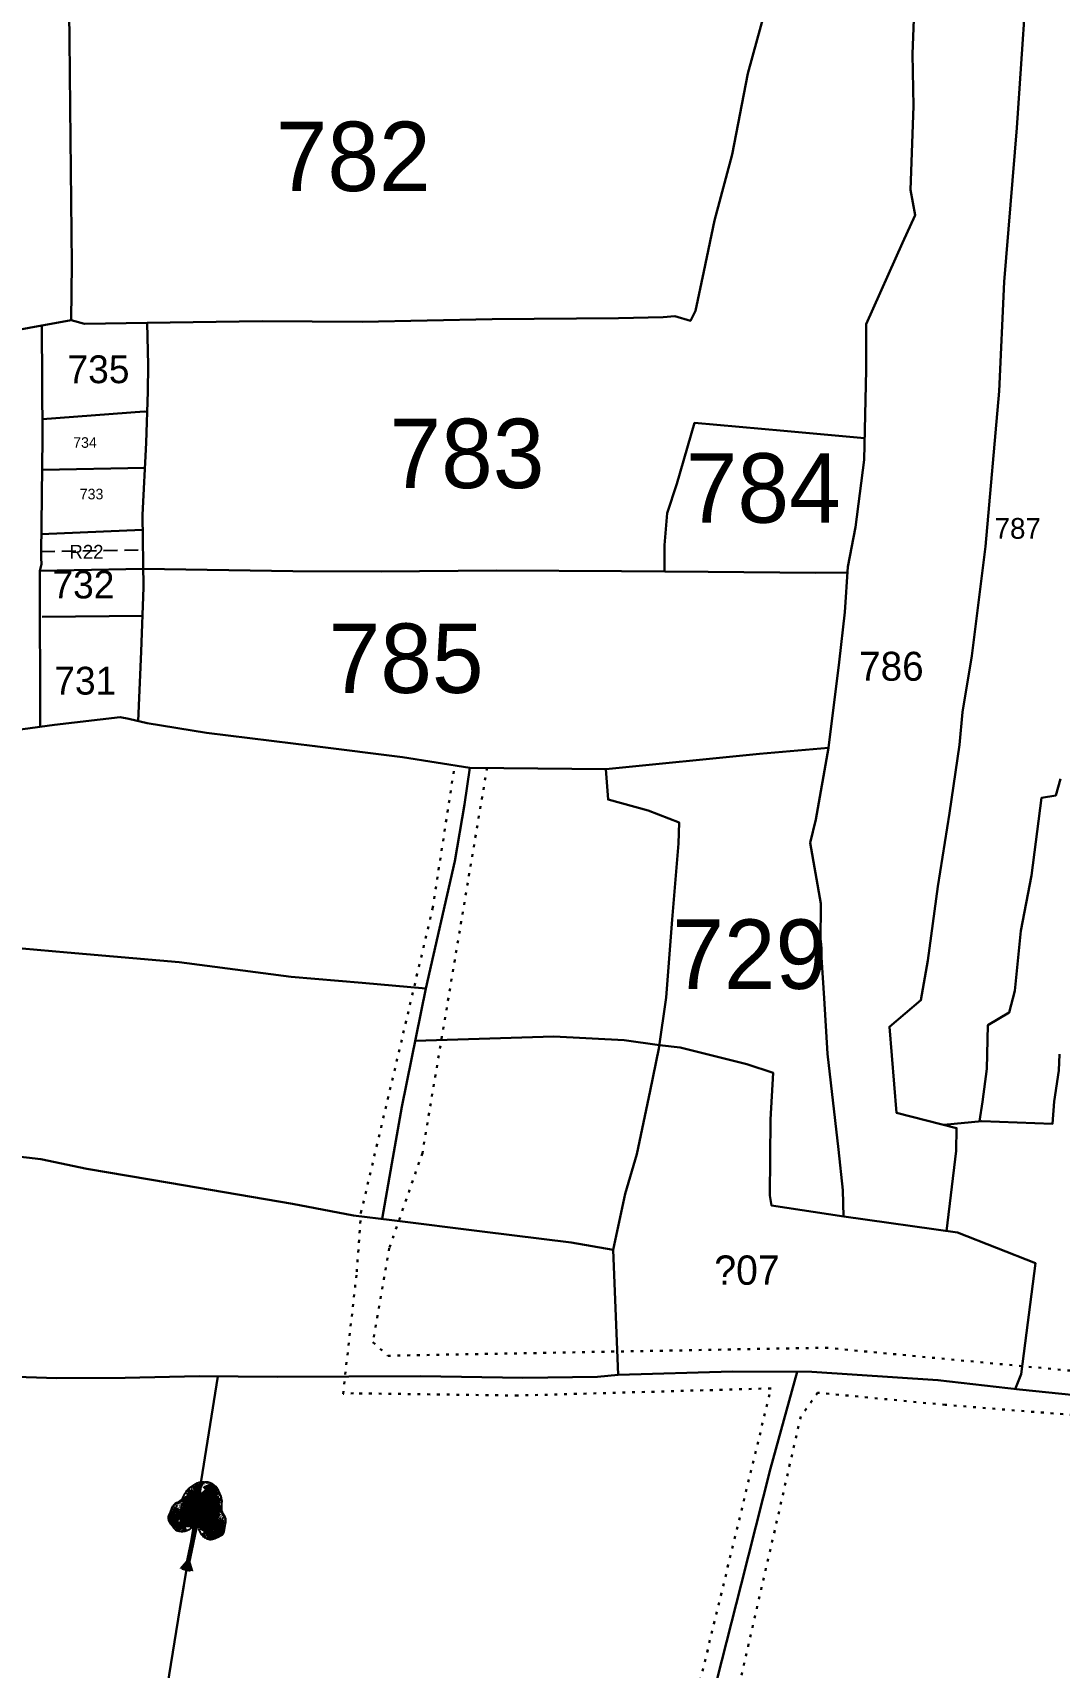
# Model space of a CAD drawing. Header units: millimetres. Extents: x -6521 to 1064, y -7 to 2171.
# Drawn here: x 348.1 to 385, y 358.5 to 417.4 of the extents above; entities that cross this region are included whole.
import ezdxf

# ---------------------------------------------------------------- set-up
doc = ezdxf.new("R2010")
doc.units = ezdxf.units.MM
for name, pattern in [('ACAD_ISO02W100', [15, 12, -3]), ('DASHED', [0.75, 0.5, -0.25]), ('DOT', [0.25, 0, -0.25])]:
    doc.linetypes.add(name, pattern=pattern)
for name, color, linetype in [('Image', 7, 'Continuous'), ('Line_Road', 250, 'ACAD_ISO02W100'), ('Sym_Tree', 92, 'Continuous')]:
    doc.layers.add(name, color=color, linetype=linetype)
doc.layers.add('Poly_Survey_Bndry', color=250, linetype='Continuous', lineweight=30)
doc.layers.add('Text_Survey_No', color=250, linetype='Continuous', lineweight=0)
doc.styles.get("Standard").update_dxf_attribs({"font": 'Sakal_Marathi_N_Ship.TTF'})
picture_1 = doc.add_image_def('image1.jpg', size_in_pixel=(14525, 10936))

# ---------------------------------------------------------------- blocks, each defined once
blk = doc.blocks.new('Tree')
at = {"layer": 'Sym_Tree'}
for p, q in [((0.102, 3.003), (0, 2.992)), ((-0.162, 0.001), (0.127, -0.001))]:
    blk.add_line(p, q, dxfattribs=at)
at = {"layer": 'Sym_Tree', "color": 82, "const_width": 0.8}
for points in [[(-0.142, 1.468), (-0.097, 2.625)], [(-0.102, 1.462), (-0.056, 2.619)], [(0.051, 1.634), (0.096, 2.791)], [(0.197, 1.439), (0.243, 2.597)], [(-0.434, 1.735), (-0.283, 1.52)], [(-0.203, 1.684), (-0.052, 1.468)], [(0.604, 1.633), (0.385, 1.486)], [(0.436, 1.726), (0.588, 1.51)]]:
    blk.add_lwpolyline(points, dxfattribs=at)
at = {"layer": 'Sym_Tree', "color": 34}
blk.add_lwpolyline([(0, 0, 0.48, 0.16, 0), (0, 0.29, 0.16, 0.16, 0), (0, 1.478, 0.16, 0.16, 0)], format="xyseb", dxfattribs=at)
at = {"layer": 'Sym_Tree', "color": 82}
blk.add_open_spline([(-0.099, 1.427), (-0.165, 1.355), (-0.268, 1.245), (-0.464, 1.199), (-0.636, 1.21), (-0.786, 1.357), (-0.992, 1.534), (-0.899, 1.801), (-0.895, 2.066), (-0.59, 2.218), (-0.581, 2.583), (-0.352, 2.816), (-0.17, 2.976), (-0.043, 2.99), (0, 2.992)], degree=3, knots=[0, 0, 0, 0, 0.357151, 0.545743, 0.741494, 0.970117, 1.319935, 1.641608, 1.935314, 2.250626, 2.755061, 3.137005, 3.457298, 3.618487, 3.618487, 3.618487, 3.618487], dxfattribs=at)
blk.add_spline([(0.103, 1.427), (0.296, 1.217), (0.436, 1.162), (0.593, 1.16), (0.752, 1.25), (0.953, 1.446), (0.958, 1.703), (0.933, 1.936), (0.774, 2.132), (0.677, 2.524), (0.517, 2.784), (0.327, 2.956), (0.102, 3.003)], degree=3, dxfattribs=at)
for points in [[(-0.448, 2.725), (-0.519, 2.601), (-0.555, 2.477), (-0.581, 2.361)], [(0.002, 2.992), (-0.314, 2.841), (-0.448, 2.725), (-0.519, 2.601)], [(-0.488, 2.59), (-0.504, 2.595), (-0.377, 2.767), (-0.314, 2.841)], [(-0.404, 2.724), (-0.421, 2.742), (-0.454, 2.678), (-0.445, 2.659)], [(-0.454, 2.678), (-0.445, 2.659), (-0.432, 2.703), (-0.404, 2.724)], [(-0.377, 2.767), (-0.314, 2.841), (-0.448, 2.725), (-0.377, 2.767)], [(-0.448, 2.725), (-0.377, 2.767), (-0.404, 2.724), (-0.421, 2.742)], [(-0.395, 2.548), (-0.445, 2.659), (-0.414, 2.724), (-0.265, 2.814)], [(-0.432, 2.703), (-0.404, 2.724), (0.002, 2.992), (-0.086, 2.982)], [(-0.414, 2.724), (-0.265, 2.814), (-0.252, 2.61), (-0.41, 2.689)], [(-0.297, 2.795), (-0.265, 2.814), (-0.41, 2.689), (-0.412, 2.711)], [(-0.406, 2.649), (-0.252, 2.61), (-0.265, 2.814), (0.058, 2.945)], [(-0.281, 2.824), (-0.366, 2.774), (-0.404, 2.724), (-0.281, 2.824)], [(-0.266, 2.815), (-0.366, 2.774), (-0.389, 2.707), (-0.369, 2.692)], [(-0.389, 2.707), (-0.369, 2.692), (-0.297, 2.795), (-0.265, 2.814)], [(-0.265, 2.814), (0.058, 2.945), (-0.266, 2.815), (-0.366, 2.774)], [(-0.314, 2.841), (-0.183, 2.903), (-0.281, 2.824), (-0.366, 2.774)], [(-0.183, 2.903), (-0.169, 2.954), (-0.247, 2.902), (-0.314, 2.841)], [(-0.247, 2.902), (-0.314, 2.841), (-0.183, 2.903), (-0.235, 2.902)], [(-0.183, 2.903), (-0.235, 2.902), (-0.314, 2.841), (-0.183, 2.903)], [(0.203, 2.992), (-0.058, 2.82), (-0.263, 2.815), (0.002, 2.992)], [(-0.263, 2.815), (0.002, 2.992), (0.092, 2.992), (0.038, 2.929)], [(0.002, 2.992), (-0.086, 2.982), (-0.171, 2.953), (-0.247, 2.902)], [(-0.171, 2.953), (-0.247, 2.902), (-0.123, 2.964), (-0.086, 2.982)], [(-0.103, 2.968), (-0.123, 2.964), (-0.247, 2.902), (-0.183, 2.903)], [(-0.103, 2.968), (-0.183, 2.903), (-0.178, 2.934), (-0.247, 2.902)], [(-0.178, 2.934), (-0.247, 2.902), (-0.183, 2.903), (-0.169, 2.954)], [(-0.203, 2.724), (-0.08, 2.824), (0.203, 2.992), (0.278, 2.601)], [(-0.062, 2.794), (-0.058, 2.82), (-0.203, 2.724), (-0.08, 2.824)], [(-0.133, 2.955), (-0.133, 2.955), (-0.103, 2.968), (-0.183, 2.903)], [(-0.132, 2.955), (-0.125, 2.963), (-0.176, 2.95), (-0.183, 2.903)], [(-0.176, 2.95), (-0.183, 2.903), (-0.125, 2.963), (-0.143, 2.954)], [(-0.123, 2.964), (-0.086, 2.982), (-0.176, 2.95), (-0.086, 2.982)], [(-0.176, 2.95), (-0.086, 2.982), (-0.103, 2.968), (-0.123, 2.964)], [(-0.125, 2.963), (-0.143, 2.954), (-0.133, 2.955)], [(0.203, 2.992), (0.278, 2.601), (-0.051, 2.61), (-0.064, 2.814)], [(0.368, 2.932), (0.289, 2.971), (-0.064, 2.813), (-0.061, 2.795)], [(-0.064, 2.813), (-0.061, 2.795), (-0.058, 2.82)], [(-0.051, 2.61), (-0.064, 2.814), (0.278, 2.601), (-0.051, 2.61)], [(-0.058, 2.82), (-0.058, 2.82), (-0.062, 2.794), (-0.058, 2.82)], [(0.002, 2.992), (0.102, 3.003), (0.203, 2.992), (-0.058, 2.82)], [(0.092, 2.992), (0.038, 2.929), (-0.026, 2.911), (0.022, 2.957)], [(-0.026, 2.911), (0.022, 2.957), (0.038, 2.929), (-0.026, 2.911)], [(0.038, 2.929), (-0.026, 2.911), (-0.017, 2.938), (0.022, 2.957)], [(-0.025, 2.911), (-0.017, 2.938), (0.022, 2.957), (0, 2.992)], [(0.022, 2.957), (0, 2.992), (0.092, 2.992), (0.022, 2.957)], [(0.092, 2.992), (0.022, 2.957), (0.102, 3.003), (0.203, 2.992)], [(0.572, 2.674), (0.462, 2.789), (0.203, 2.992), (0.079, 2.614)], [(0.203, 2.992), (0.079, 2.614), (0.406, 2.58), (0.445, 2.782)], [(0.406, 2.58), (0.445, 2.782), (0.079, 2.614), (0.406, 2.58)], [(0.122, 2.948), (0.088, 2.971), (0.173, 2.928), (0.088, 2.971)], [(0.173, 2.928), (0.088, 2.971), (0.104, 2.955), (0.122, 2.948)], [(0.102, 3.003), (0.203, 2.992), (0.324, 2.948), (0.289, 2.971)], [(0.125, 2.947), (0.141, 2.936), (0.132, 2.938)], [(0.563, 2.599), (0.406, 2.58), (0.445, 2.782), (0.142, 2.952)], [(0.445, 2.782), (0.142, 2.952), (0.447, 2.782), (0.54, 2.729)], [(0.203, 2.992), (0.498, 2.802), (0.615, 2.67), (0.67, 2.537)], [(0.597, 2.65), (0.572, 2.674), (0.203, 2.992), (0.289, 2.971)], [(0.203, 2.992), (0.289, 2.971), (0.37, 2.931), (0.439, 2.871)], [(0.37, 2.931), (0.439, 2.871), (0.324, 2.948), (0.289, 2.971)], [(0.305, 2.955), (0.324, 2.948), (0.439, 2.871), (0.376, 2.88)], [(0.333, 2.938), (0.333, 2.938), (0.305, 2.955), (0.376, 2.88)], [(0.305, 2.955), (0.376, 2.88), (0.375, 2.911), (0.439, 2.871)], [(0.439, 2.871), (0.376, 2.88), (0.331, 2.939), (0.326, 2.947)], [(0.331, 2.939), (0.326, 2.947), (0.374, 2.928), (0.376, 2.88)], [(0.374, 2.928), (0.376, 2.88), (0.326, 2.947), (0.342, 2.936)], [(0.375, 2.911), (0.439, 2.871), (0.376, 2.88), (0.368, 2.932)], [(0.376, 2.88), (0.368, 2.932), (0.439, 2.871), (0.498, 2.802)], [(0.439, 2.871), (0.498, 2.802), (0.376, 2.88), (0.427, 2.873)], [(0.376, 2.88), (0.427, 2.873), (0.498, 2.802), (0.376, 2.88)], [(0.498, 2.802), (0.376, 2.88), (0.462, 2.789), (0.54, 2.729)], [(0.581, 2.673), (0.445, 2.782), (0.406, 2.58), (0.573, 2.639)], [(0.54, 2.501), (0.604, 2.604), (0.581, 2.673), (0.445, 2.782)], [(0.555, 2.659), (0.532, 2.647), (0.474, 2.759), (0.445, 2.782)], [(0.474, 2.759), (0.445, 2.782), (0.573, 2.639), (0.578, 2.661)], [(0.447, 2.782), (0.54, 2.729), (0.555, 2.659), (0.532, 2.647)], [(0.462, 2.789), (0.54, 2.729), (0.572, 2.674), (0.462, 2.789)], [(0.638, 2.531), (0.654, 2.533), (0.551, 2.72), (0.498, 2.802)], [(0.551, 2.72), (0.498, 2.802), (0.615, 2.67), (0.551, 2.72)], [(-0.758, 2.114), (-0.782, 2.087), (-0.69, 2.192)], [(-0.744, 2.144), (-0.742, 2.133), (-0.69, 2.192), (-0.628, 2.229)], [(-0.69, 2.192), (-0.69, 2.192), (-0.744, 2.144), (-0.742, 2.133)], [(-0.626, 2.165), (-0.628, 2.229), (-0.741, 2.084)], [(-0.69, 2.192), (-0.628, 2.229), (-0.741, 2.084), (-0.741, 2.133)], [(-0.741, 2.084), (-0.741, 2.133), (-0.712, 2.098), (-0.628, 2.229)], [(-0.712, 2.098), (-0.628, 2.229), (-0.626, 2.165), (-0.575, 2.164)], [(-0.69, 2.192), (-0.628, 2.229), (-0.581, 2.361), (-0.598, 2.361)], [(-0.633, 2.272), (-0.633, 2.274), (-0.69, 2.192), (-0.628, 2.229)], [(-0.629, 2.138), (-0.626, 2.165), (-0.615, 2.213), (-0.628, 2.229)], [(-0.626, 2.165), (-0.626, 2.165), (-0.626, 2.165), (-0.628, 2.229)], [(-0.491, 2.451), (-0.581, 2.361), (-0.555, 2.174), (-0.626, 2.165)], [(-0.625, 2.245), (-0.615, 2.213), (-0.581, 2.361), (-0.56, 2.281)], [(-0.607, 2.321), (-0.622, 2.298), (-0.625, 2.245), (-0.615, 2.213)], [(-0.581, 2.361), (-0.598, 2.361), (-0.607, 2.321), (-0.622, 2.298)], [(-0.62, 2.267), (-0.615, 2.213), (-0.545, 2.472), (-0.536, 2.5)], [(-0.607, 2.321), (-0.581, 2.361), (-0.62, 2.267), (-0.615, 2.213)], [(-0.581, 2.361), (-0.56, 2.281), (-0.607, 2.321), (-0.581, 2.361)], [(-0.57, 2.437), (-0.598, 2.361), (-0.488, 2.59), (-0.504, 2.595)], [(-0.546, 2.537), (-0.568, 2.47), (-0.57, 2.437), (-0.598, 2.361)], [(-0.555, 2.477), (-0.546, 2.496), (-0.598, 2.361), (-0.585, 2.361)], [(-0.572, 2.397), (-0.598, 2.361), (-0.568, 2.47), (-0.545, 2.472)], [(-0.578, 2.385), (-0.566, 2.428), (-0.572, 2.397), (-0.598, 2.361)], [(-0.598, 2.361), (-0.585, 2.361), (-0.575, 2.389), (-0.572, 2.397)], [(-0.395, 2.548), (-0.504, 2.595), (-0.491, 2.451), (-0.581, 2.361)], [(-0.555, 2.477), (-0.581, 2.361), (-0.421, 2.423), (-0.395, 2.548)], [(-0.559, 2.464), (-0.546, 2.537), (-0.578, 2.385), (-0.566, 2.428)], [(-0.575, 2.389), (-0.572, 2.397), (-0.566, 2.428), (-0.546, 2.496)], [(-0.568, 2.47), (-0.545, 2.472), (-0.546, 2.537), (-0.568, 2.47)], [(-0.546, 2.541), (-0.519, 2.601), (-0.559, 2.464), (-0.546, 2.537)], [(-0.545, 2.472), (-0.536, 2.5), (-0.555, 2.477), (-0.546, 2.496)], [(-0.555, 2.174), (-0.32, 2.195), (-0.491, 2.451), (-0.383, 2.289)], [(-0.491, 2.451), (-0.383, 2.289), (-0.32, 2.195), (-0.555, 2.174)], [(-0.288, 2.352), (-0.32, 2.195), (-0.555, 2.174), (-0.32, 2.195)], [(-0.32, 2.195), (-0.555, 2.174), (-0.43, 2.156)], [(-0.395, 2.548), (-0.461, 2.694), (-0.519, 2.601), (-0.546, 2.496)], [(-0.519, 2.601), (-0.546, 2.496), (-0.491, 2.451), (-0.395, 2.548)], [(-0.546, 2.496), (-0.53, 2.566), (-0.519, 2.601), (-0.53, 2.566)], [(-0.519, 2.601), (-0.53, 2.566), (-0.546, 2.541), (-0.519, 2.601)], [(-0.546, 2.541), (-0.546, 2.541), (-0.546, 2.496), (-0.53, 2.566)], [(-0.491, 2.451), (-0.395, 2.548), (-0.395, 2.548), (-0.504, 2.595)], [(-0.261, 2.441), (-0.101, 2.441), (-0.288, 2.352), (-0.491, 2.451)], [(-0.288, 2.352), (-0.491, 2.451), (-0.288, 2.352), (-0.32, 2.195)], [(-0.421, 2.423), (-0.395, 2.548), (-0.395, 2.548), (-0.461, 2.694)], [(-0.41, 2.689), (-0.439, 2.679), (-0.445, 2.659), (-0.41, 2.689)], [(-0.445, 2.659), (-0.41, 2.689), (-0.067, 2.533), (0.055, 2.482)], [(-0.41, 2.689), (-0.412, 2.711), (-0.41, 2.689), (-0.439, 2.679)], [(-0.43, 2.156), (-0.217, 2.156), (0.024, 2.317), (0.068, 2.477)], [(-0.252, 2.61), (-0.41, 2.689), (-0.406, 2.649), (-0.252, 2.61)], [(-0.261, 2.441), (-0.288, 2.352), (-0.288, 2.352), (-0.261, 2.441)], [(-0.067, 2.533), (0.055, 2.482), (-0.261, 2.441), (-0.101, 2.441)], [(0.278, 2.601), (-0.051, 2.61), (-0.193, 2.548), (-0.244, 2.659)], [(-0.087, 2.352), (-0.06, 2.441), (0.269, 1.828), (-0.211, 1.81)], [(0.278, 2.601), (-0.051, 2.61), (-0.06, 2.441), (-0.087, 2.352)], [(0.225, 2.317), (0.269, 2.477), (0.278, 2.601), (-0.051, 2.61)], [(0.409, 2.32), (0.393, 2.412), (-0.012, 1.846), (0.463, 1.766)], [(0.095, 2.325), (0.071, 2.489), (0.079, 2.614), (0.406, 2.58)], [(0.525, 2.108), (0.313, 2.135), (0.095, 2.325), (0.071, 2.489)], [(0.079, 2.614), (0.406, 2.58), (0.393, 2.412), (0.409, 2.32)], [(0.079, 2.614), (0.406, 2.58), (0.54, 2.501), (0.604, 2.604)], [(0.604, 2.604), (0.573, 2.639), (0.213, 2.528), (0.085, 2.493)], [(0.213, 2.528), (0.085, 2.493), (0.393, 2.412), (0.234, 2.433)], [(0.393, 2.412), (0.234, 2.433), (0.409, 2.32), (0.623, 2.392)], [(0.393, 2.412), (0.409, 2.32), (0.409, 2.32), (0.393, 2.412)], [(0.406, 2.58), (0.573, 2.639), (0.563, 2.599), (0.406, 2.58)], [(0.409, 2.32), (0.623, 2.392), (0.409, 2.32), (0.42, 2.161)], [(0.409, 2.32), (0.42, 2.161), (0.651, 2.11), (0.42, 2.161)], [(0.651, 2.11), (0.42, 2.161), (0.623, 2.392), (0.495, 2.245)], [(0.623, 2.392), (0.495, 2.245), (0.42, 2.161), (0.651, 2.11)], [(0.469, 2.537), (0.475, 2.501), (0.488, 2.475), (0.469, 2.537)], [(0.55, 2.374), (0.54, 2.501), (0.54, 2.501), (0.625, 2.637)], [(0.54, 2.501), (0.625, 2.637), (0.67, 2.537), (0.684, 2.43)], [(0.67, 2.537), (0.684, 2.43), (0.623, 2.392), (0.54, 2.501)], [(0.623, 2.392), (0.54, 2.501), (0.54, 2.501), (0.654, 2.533)], [(0.54, 2.501), (0.654, 2.533), (0.623, 2.392), (0.701, 2.291)], [(0.689, 2.409), (0.701, 2.291), (0.55, 2.374), (0.54, 2.501)], [(0.615, 2.67), (0.551, 2.72), (0.572, 2.674), (0.59, 2.69)], [(0.572, 2.674), (0.59, 2.69), (0.615, 2.622), (0.604, 2.604)], [(0.615, 2.622), (0.604, 2.604), (0.597, 2.65), (0.572, 2.674)], [(0.573, 2.639), (0.578, 2.661), (0.573, 2.639), (0.601, 2.625)], [(0.573, 2.639), (0.601, 2.625), (0.604, 2.604), (0.573, 2.639)], [(0.615, 2.67), (0.67, 2.537), (0.689, 2.409), (0.701, 2.291)], [(0.623, 2.392), (0.701, 2.291), (0.651, 2.11), (0.72, 2.092)], [(0.699, 2.368), (0.718, 2.29), (0.638, 2.531), (0.654, 2.533)], [(0.684, 2.43), (0.677, 2.501), (0.67, 2.537), (0.677, 2.501)], [(0.689, 2.475), (0.67, 2.537), (0.692, 2.396), (0.689, 2.471)], [(0.729, 2.171), (0.715, 2.14), (0.701, 2.291), (0.67, 2.215)], [(0.701, 2.291), (0.67, 2.215), (0.722, 2.248), (0.701, 2.291)], [(0.727, 2.193), (0.715, 2.14), (0.679, 2.407), (0.673, 2.435)], [(0.679, 2.407), (0.673, 2.435), (0.689, 2.409), (0.684, 2.43)], [(0.689, 2.475), (0.689, 2.475), (0.684, 2.43), (0.677, 2.501)], [(0.701, 2.401), (0.679, 2.407), (0.689, 2.471), (0.701, 2.401)], [(0.696, 2.328), (0.718, 2.29), (0.701, 2.401), (0.679, 2.407)], [(0.689, 2.409), (0.684, 2.43), (0.718, 2.29), (0.705, 2.291)], [(0.698, 2.32), (0.696, 2.328), (0.694, 2.36), (0.684, 2.43)], [(0.692, 2.396), (0.689, 2.471), (0.701, 2.316), (0.694, 2.36)], [(0.689, 2.471), (0.701, 2.401), (0.699, 2.368), (0.718, 2.29)], [(0.701, 2.316), (0.694, 2.36), (0.696, 2.328), (0.718, 2.29)], [(0.718, 2.29), (0.705, 2.291), (0.698, 2.32), (0.696, 2.328)], [(0.787, 2.11), (0.73, 2.154), (0.701, 2.291), (0.718, 2.29)], [(0.701, 2.291), (0.718, 2.29), (0.722, 2.248), (0.733, 2.224)], [(0.722, 2.248), (0.701, 2.291), (0.727, 2.193), (0.715, 2.14)], [(0.722, 2.248), (0.733, 2.224), (0.729, 2.171), (0.715, 2.14)], [(0.741, 2.197), (0.741, 2.199), (0.787, 2.11), (0.73, 2.154)], [(-0.83, 1.973), (-0.902, 1.882), (-0.945, 1.618), (-0.58, 1.588)], [(-0.918, 1.701), (-0.945, 1.618), (-0.902, 1.882), (-0.934, 1.703)], [(-0.918, 1.701), (-0.918, 1.701), (-0.918, 1.701), (-0.945, 1.618)], [(-0.934, 1.536), (-0.908, 1.511), (-0.902, 1.882), (-0.869, 1.852)], [(-0.902, 1.882), (-0.934, 1.703), (-0.869, 1.852), (-0.866, 1.863)], [(-0.902, 1.882), (-0.869, 1.852), (-0.918, 1.701)], [(-0.848, 2.051), (-0.877, 1.994), (-0.894, 1.927), (-0.902, 1.882)], [(-0.894, 1.927), (-0.902, 1.882), (-0.821, 1.848), (-0.736, 2.009)], [(-0.848, 1.959), (-0.848, 1.959), (-0.83, 1.973), (-0.902, 1.882)], [(-0.767, 2.048), (-0.759, 1.783), (-0.901, 1.889), (-0.759, 1.783)], [(-0.901, 1.889), (-0.759, 1.783), (-0.686, 1.972), (-0.736, 2.009)], [(-0.875, 1.945), (-0.89, 1.937), (-0.892, 1.925), (-0.853, 1.97)], [(-0.892, 1.925), (-0.853, 1.97), (-0.853, 1.97)], [(-0.848, 1.959), (-0.89, 1.937), (-0.862, 1.952), (-0.865, 2.004)], [(-0.862, 1.952), (-0.865, 2.004), (-0.875, 1.945), (-0.89, 1.937)], [(-0.881, 1.913), (-0.881, 1.913), (-0.848, 1.959), (-0.89, 1.937)], [(-0.779, 2.036), (-0.817, 2.044), (-0.865, 2.004), (-0.881, 1.913)], [(-0.865, 2.004), (-0.881, 1.913), (-0.841, 1.969), (-0.83, 2.017)], [(-0.841, 1.939), (-0.841, 1.969), (-0.881, 1.913)], [(-0.741, 2.084), (-0.772, 2.081), (-0.848, 2.051), (-0.877, 1.994)], [(-0.853, 1.838), (-0.838, 1.866), (-0.873, 1.44), (-0.81, 1.403)], [(-0.858, 1.887), (-0.689, 1.928), (-0.851, 1.908), (-0.869, 1.852)], [(-0.851, 1.908), (-0.869, 1.852), (-0.855, 1.766), (-0.818, 1.827)], [(-0.869, 1.852), (-0.866, 1.863), (-0.58, 1.588), (-0.649, 1.651)], [(-0.83, 2.017), (-0.817, 2.044), (-0.865, 2.004), (-0.848, 2.051)], [(-0.865, 2.004), (-0.848, 2.051), (-0.841, 1.939), (-0.841, 1.969)], [(-0.818, 1.827), (-0.813, 1.801), (-0.858, 1.887), (-0.689, 1.928)], [(-0.855, 1.766), (-0.818, 1.827), (-0.853, 1.838), (-0.838, 1.866)], [(-0.853, 1.97), (-0.853, 1.97), (-0.848, 1.959)], [(-0.802, 2.038), (-0.546, 2.125), (-0.846, 2.054), (-0.818, 2.081)], [(-0.846, 2.054), (-0.818, 2.081), (-0.799, 2.097), (-0.771, 2.125)], [(-0.78, 2.02), (-0.841, 1.969), (-0.749, 2.033), (-0.767, 2.048)], [(-0.841, 1.969), (-0.83, 2.017), (-0.779, 2.036)], [(-0.821, 1.848), (-0.736, 2.009), (-0.78, 2.02), (-0.841, 1.969)], [(-0.779, 2.036), (-0.779, 2.036), (-0.83, 2.017), (-0.817, 2.044)], [(-0.759, 1.783), (-0.759, 1.783), (-0.793, 1.687), (-0.821, 1.848)], [(-0.793, 1.687), (-0.821, 1.848), (-0.649, 1.651), (-0.766, 1.765)], [(-0.751, 1.773), (-0.813, 1.801), (-0.818, 1.827), (-0.813, 1.801)], [(-0.759, 2.041), (-0.734, 2.059), (-0.779, 2.036), (-0.817, 2.044)], [(-0.771, 2.121), (-0.799, 2.097), (-0.816, 2.081), (-0.782, 2.087)], [(-0.816, 2.081), (-0.782, 2.087), (-0.772, 2.081), (-0.741, 2.084)], [(-0.766, 1.765), (-0.732, 1.75), (-0.751, 1.773), (-0.813, 1.801)], [(-0.749, 2.033), (-0.767, 2.048), (-0.802, 2.038), (-0.546, 2.125)], [(-0.799, 2.097), (-0.771, 2.125), (-0.744, 2.144), (-0.733, 2.094)], [(-0.744, 2.144), (-0.733, 2.094), (-0.772, 2.081), (-0.799, 2.097)], [(-0.772, 2.081), (-0.799, 2.097), (-0.771, 2.125), (-0.766, 2.096)], [(-0.799, 2.097), (-0.772, 2.096), (-0.771, 2.121), (-0.799, 2.097)], [(-0.772, 2.096), (-0.772, 2.096), (-0.799, 2.097), (-0.772, 2.096)], [(-0.733, 2.094), (-0.772, 2.096), (-0.758, 2.114), (-0.782, 2.087)], [(-0.771, 2.121), (-0.758, 2.114), (-0.772, 2.096)], [(-0.772, 2.081), (-0.741, 2.084), (-0.733, 2.094), (-0.772, 2.096)], [(-0.741, 2.084), (-0.741, 2.084), (-0.741, 2.084), (-0.772, 2.081)], [(-0.771, 2.125), (-0.766, 2.096), (-0.771, 2.121), (-0.758, 2.114)], [(-0.73, 2.061), (-0.73, 2.013), (-0.767, 2.048), (-0.73, 2.062)], [(-0.767, 2.048), (-0.73, 2.062), (-0.734, 2.017), (-0.767, 2.035)], [(-0.686, 1.972), (-0.73, 2.061), (-0.767, 2.048), (-0.759, 1.783)], [(-0.734, 2.017), (-0.767, 2.035), (-0.734, 2.017), (-0.73, 2.056)], [(-0.624, 1.845), (-0.722, 1.746), (-0.766, 1.765), (-0.732, 1.75)], [(-0.649, 1.651), (-0.766, 1.765), (-0.759, 1.783), (-0.646, 1.712)], [(-0.701, 1.933), (-0.742, 1.95), (-0.701, 1.933), (-0.765, 1.955)], [(-0.701, 1.933), (-0.765, 1.955), (-0.701, 1.933), (-0.759, 1.783)], [(-0.468, 2.162), (-0.519, 1.632), (-0.759, 1.783), (-0.635, 2.041)], [(-0.519, 1.632), (-0.759, 1.783), (-0.741, 2.084), (-0.634, 2.105)], [(-0.734, 2.017), (-0.73, 2.056), (-0.759, 2.041), (-0.734, 2.059)], [(-0.759, 1.783), (-0.635, 2.041), (-0.653, 1.676), (-0.653, 1.534)], [(-0.701, 1.933), (-0.759, 1.783), (-0.735, 2.008), (-0.686, 1.972)], [(-0.686, 1.972), (-0.658, 1.915), (-0.759, 1.783), (-0.689, 1.928)], [(-0.759, 1.783), (-0.689, 1.928), (-0.701, 1.933), (-0.742, 1.95)], [(-0.58, 1.588), (-0.649, 1.651), (-0.528, 1.845), (-0.759, 1.783)], [(-0.528, 1.845), (-0.759, 1.783), (-0.759, 1.783)], [(-0.759, 1.783), (-0.759, 1.783), (-0.624, 1.845), (-0.722, 1.746)], [(-0.759, 1.783), (-0.646, 1.712), (-0.759, 1.783), (-0.688, 1.79)], [(-0.759, 1.783), (-0.688, 1.79), (-0.759, 1.783)], [(-0.519, 1.632), (-0.653, 1.676), (-0.519, 1.632), (-0.759, 1.783)], [(-0.686, 1.972), (-0.736, 2.009), (-0.686, 1.972), (-0.742, 1.95)], [(-0.686, 1.972), (-0.742, 1.95), (-0.686, 1.972), (-0.658, 1.915)], [(-0.741, 2.084), (-0.634, 2.105), (-0.555, 2.174), (-0.634, 2.105)], [(-0.741, 2.084), (-0.741, 2.084), (-0.741, 2.084)], [(-0.741, 2.084), (-0.741, 2.084), (-0.741, 2.084)], [(-0.735, 2.008), (-0.712, 2.026), (-0.73, 2.061), (-0.73, 2.013)], [(-0.735, 2.008), (-0.686, 1.972), (-0.735, 2.008), (-0.712, 2.026)], [(-0.639, 2.093), (-0.635, 2.041), (-0.686, 1.972), (-0.73, 2.061)], [(-0.628, 2.139), (-0.626, 2.165), (-0.712, 2.098), (-0.629, 2.138)], [(-0.712, 2.098), (-0.629, 2.138), (-0.626, 2.165), (-0.705, 2.109)], [(-0.626, 2.165), (-0.705, 2.109), (-0.629, 2.138), (-0.626, 2.165)], [(-0.635, 2.041), (-0.639, 2.093), (-0.677, 1.954), (-0.686, 1.972)], [(-0.677, 1.954), (-0.686, 1.972), (-0.615, 1.971), (-0.638, 1.941)], [(-0.658, 1.915), (-0.638, 1.941), (-0.635, 2.041), (-0.639, 2.093)], [(-0.64, 1.879), (-0.601, 1.856), (-0.658, 1.915), (-0.638, 1.941)], [(-0.653, 1.676), (-0.653, 1.534), (-0.653, 1.534), (-0.528, 1.525)], [(-0.653, 1.534), (-0.528, 1.525), (-0.519, 1.632), (-0.653, 1.676)], [(-0.578, 1.945), (-0.638, 1.941), (-0.64, 1.879), (-0.601, 1.856)], [(-0.624, 1.845), (-0.64, 1.879), (-0.638, 1.941), (-0.601, 1.856)], [(-0.519, 1.632), (-0.59, 1.625), (-0.624, 1.845), (-0.64, 1.879)], [(-0.615, 1.971), (-0.635, 2.041), (-0.635, 2.041), (-0.639, 2.093)], [(-0.635, 2.041), (-0.639, 2.093), (-0.639, 2.093), (-0.593, 2.088)], [(-0.639, 2.093), (-0.593, 2.088), (-0.639, 2.093), (-0.635, 2.041)], [(-0.615, 1.971), (-0.638, 1.941), (-0.519, 1.632), (-0.59, 1.625)], [(-0.638, 1.941), (-0.601, 1.856), (-0.578, 1.945), (-0.638, 1.941)], [(-0.638, 1.941), (-0.601, 1.856), (-0.638, 1.941), (-0.601, 1.856)], [(-0.555, 2.174), (-0.634, 2.105), (-0.635, 2.041), (-0.634, 2.105)], [(-0.468, 2.162), (-0.555, 2.174), (-0.615, 1.971), (-0.635, 2.041)], [(-0.635, 2.041), (-0.634, 2.105), (-0.626, 2.165)], [(-0.626, 2.165), (-0.575, 2.164), (-0.628, 2.139), (-0.626, 2.165)], [(-0.555, 2.174), (-0.626, 2.165), (-0.43, 2.156), (-0.217, 2.156)], [(-0.626, 2.165), (-0.626, 2.165), (-0.626, 2.165)], [(-0.468, 2.162), (-0.346, 2.086), (-0.468, 2.162), (-0.555, 2.174)], [(-0.346, 2.086), (-0.329, 2.156), (-0.468, 2.162), (-0.346, 2.086)], [(-0.43, 2.156), (-0.43, 2.156), (-0.346, 2.086), (-0.329, 2.156)], [(0.269, 1.828), (-0.211, 1.81), (-0.267, 2.162), (-0.318, 1.632)], [(-0.012, 1.846), (0.463, 1.766), (0.563, 2.109), (0.546, 1.576)], [(0.324, 2.108), (0.324, 2.108), (0.231, 2.049), (0.224, 2.121)], [(0.651, 2.11), (0.72, 2.092), (0.525, 2.108), (0.313, 2.135)], [(0.42, 2.161), (0.651, 2.11), (0.525, 2.108)], [(0.432, 2.049), (0.425, 2.121), (0.563, 2.109), (0.432, 2.049)], [(0.563, 2.109), (0.432, 2.049), (0.563, 2.109), (0.651, 2.11)], [(0.563, 2.109), (0.546, 1.576), (0.804, 1.696), (0.713, 1.967)], [(0.546, 1.576), (0.804, 1.696), (0.824, 1.996), (0.72, 2.031)], [(0.684, 1.9), (0.704, 1.867), (0.546, 1.576), (0.615, 1.56)], [(0.546, 1.576), (0.615, 1.56), (0.677, 1.774), (0.698, 1.806)], [(0.546, 1.576), (0.684, 1.603), (0.546, 1.576), (0.804, 1.696)], [(0.563, 2.109), (0.651, 2.11), (0.684, 1.9), (0.713, 1.967)], [(0.6, 1.525), (0.677, 1.579), (0.582, 1.786), (0.804, 1.696)], [(0.582, 1.786), (0.804, 1.696), (0.804, 1.696)], [(0.898, 1.875), (0.958, 1.776), (0.967, 1.508), (0.6, 1.525)], [(0.921, 1.75), (0.919, 1.761), (0.6, 1.525), (0.677, 1.579)], [(0.826, 1.945), (0.845, 1.957), (0.878, 1.943), (0.636, 2.062)], [(0.878, 1.943), (0.636, 2.062), (0.924, 1.953), (0.9, 1.983)], [(0.704, 1.867), (0.656, 1.788), (0.644, 1.879), (0.704, 1.867)], [(0.644, 1.879), (0.704, 1.867), (0.698, 1.806), (0.656, 1.788)], [(0.824, 1.996), (0.72, 2.031), (0.651, 2.11), (0.72, 2.031)], [(0.651, 2.11), (0.72, 2.031), (0.713, 1.967), (0.72, 2.031)], [(0.677, 1.774), (0.698, 1.806), (0.704, 1.867), (0.656, 1.788)], [(0.704, 1.867), (0.656, 1.788), (0.704, 1.867), (0.656, 1.788)], [(0.698, 1.806), (0.656, 1.788), (0.72, 1.839), (0.704, 1.867)], [(0.804, 1.696), (0.713, 1.967), (0.684, 1.603), (0.666, 1.462)], [(0.797, 2.014), (0.73, 2.154), (0.72, 2.092), (0.67, 2.097)], [(0.72, 2.092), (0.67, 2.097), (0.719, 2.065), (0.72, 2.092)], [(0.804, 1.696), (0.804, 1.696), (0.677, 1.774), (0.762, 1.663)], [(0.677, 1.774), (0.762, 1.663), (0.807, 1.677), (0.772, 1.666)], [(0.824, 1.596), (0.873, 1.752), (0.677, 1.579), (0.807, 1.677)], [(0.677, 1.579), (0.807, 1.677), (0.804, 1.696), (0.682, 1.64)], [(0.713, 1.967), (0.723, 2.018), (0.723, 2.018), (0.678, 2.019)], [(0.723, 2.018), (0.678, 2.019), (0.723, 2.018), (0.713, 1.967)], [(0.804, 1.696), (0.682, 1.64), (0.804, 1.696), (0.733, 1.711)], [(0.684, 1.9), (0.713, 1.967), (0.713, 1.967), (0.723, 2.018)], [(0.744, 1.875), (0.755, 1.892), (0.684, 1.9), (0.704, 1.867)], [(0.72, 1.839), (0.704, 1.867), (0.713, 1.967), (0.723, 2.018)], [(0.713, 1.967), (0.72, 2.031), (0.72, 2.092)], [(0.713, 1.967), (0.723, 2.018), (0.744, 1.875), (0.755, 1.892)], [(0.723, 2.018), (0.713, 1.967), (0.755, 1.892), (0.81, 1.975)], [(0.72, 2.064), (0.72, 2.092), (0.715, 2.14), (0.73, 2.154)], [(0.719, 2.065), (0.72, 2.092), (0.797, 2.014), (0.72, 2.064)], [(0.72, 2.092), (0.72, 2.092), (0.72, 2.092), (0.73, 2.154)], [(0.72, 2.092), (0.73, 2.154), (0.824, 1.996)], [(0.72, 2.092), (0.72, 2.092), (0.72, 2.092)], [(0.797, 2.014), (0.72, 2.064), (0.72, 2.092), (0.791, 2.026)], [(0.72, 2.092), (0.791, 2.026), (0.72, 2.064), (0.72, 2.092)], [(0.755, 1.892), (0.808, 1.863), (0.755, 1.892), (0.72, 1.839)], [(0.755, 1.892), (0.72, 1.839), (0.804, 1.696), (0.753, 1.848)], [(0.835, 2.056), (0.831, 2.045), (0.787, 2.11), (0.73, 2.154)], [(0.787, 2.11), (0.73, 2.154), (0.824, 1.996), (0.831, 2.045)], [(0.824, 1.996), (0.831, 2.045), (0.797, 2.014), (0.73, 2.154)], [(0.804, 1.696), (0.733, 1.711), (0.804, 1.696)], [(0.804, 1.696), (0.753, 1.848), (0.765, 1.852), (0.807, 1.863)], [(0.867, 1.732), (0.859, 1.707), (0.914, 1.786), (0.753, 1.848)], [(0.914, 1.786), (0.753, 1.848), (0.91, 1.808), (0.921, 1.75)], [(0.755, 1.892), (0.81, 1.975), (0.845, 1.957), (0.804, 1.696)], [(0.808, 1.922), (0.755, 1.892), (0.808, 1.922), (0.788, 1.942)], [(0.957, 1.783), (0.804, 1.696), (0.755, 1.892), (0.809, 1.922)], [(0.755, 1.892), (0.809, 1.922), (0.755, 1.892), (0.808, 1.863)], [(0.765, 1.852), (0.804, 1.696), (0.808, 1.922), (0.755, 1.892)], [(0.765, 1.852), (0.807, 1.863), (0.765, 1.852), (0.831, 1.865)], [(0.765, 1.852), (0.831, 1.865), (0.765, 1.852), (0.804, 1.696)], [(0.807, 1.677), (0.772, 1.666), (0.794, 1.687), (0.859, 1.707)], [(0.844, 2.024), (0.865, 1.994), (0.787, 2.11)], [(0.787, 2.11), (0.787, 2.11), (0.835, 2.056), (0.831, 2.045)], [(0.808, 1.922), (0.788, 1.942), (0.81, 1.975), (0.803, 1.927)], [(0.794, 1.687), (0.859, 1.707), (0.867, 1.732), (0.859, 1.707)], [(0.81, 1.975), (0.803, 1.927), (0.845, 1.957), (0.81, 1.976)], [(0.845, 1.957), (0.804, 1.696), (0.957, 1.783), (0.804, 1.696)], [(0.804, 1.696), (0.804, 1.696), (0.824, 1.596), (0.873, 1.752)], [(0.903, 1.738), (0.892, 1.767), (0.872, 1.341), (0.805, 1.312)], [(0.845, 1.957), (0.81, 1.976), (0.809, 1.931), (0.843, 1.944)], [(0.809, 1.931), (0.81, 1.97), (0.836, 1.951), (0.814, 1.973)], [(0.809, 1.931), (0.843, 1.944), (0.809, 1.931), (0.81, 1.97)], [(0.873, 1.752), (0.809, 1.922), (0.855, 1.928), (0.908, 1.87)], [(0.955, 1.821), (0.958, 1.776), (0.873, 1.752), (0.809, 1.922)], [(0.836, 1.951), (0.814, 1.973), (0.855, 1.944), (0.894, 1.947)], [(0.883, 2.002), (0.858, 2.033), (0.835, 2.056), (0.817, 2.008)], [(0.835, 2.056), (0.817, 2.008), (0.854, 1.989), (0.883, 2.002)], [(0.817, 2.008), (0.856, 2.004), (0.844, 2.024), (0.865, 1.994)], [(0.854, 1.989), (0.824, 1.996), (0.817, 2.008), (0.856, 2.004)], [(0.824, 1.996), (0.824, 1.996), (0.824, 1.996)], [(0.824, 1.996), (0.824, 1.996), (0.824, 1.996)], [(0.824, 1.996), (0.824, 1.996), (0.824, 1.996), (0.854, 1.989)], [(0.824, 1.996), (0.854, 1.989), (0.925, 1.95), (0.947, 1.889)], [(0.898, 1.984), (0.865, 1.994), (0.854, 1.989), (0.824, 1.996)], [(0.855, 1.928), (0.908, 1.87), (0.826, 1.945), (0.845, 1.957)], [(0.858, 2.033), (0.85, 2.005), (0.858, 2.03), (0.844, 2.024)], [(0.858, 2.03), (0.844, 2.024), (0.856, 2.004)], [(0.854, 1.989), (0.883, 2.002), (0.858, 2.033), (0.85, 2.005)], [(0.855, 1.944), (0.894, 1.947), (0.937, 1.901), (0.941, 1.808)], [(0.855, 1.944), (0.855, 1.944), (0.904, 1.918), (0.894, 1.947)], [(0.908, 1.87), (0.904, 1.918), (0.855, 1.944)], [(0.883, 2.002), (0.856, 2.004), (0.858, 2.03), (0.883, 2.002)], [(0.856, 2.004), (0.856, 2.004), (0.883, 2.002), (0.856, 2.004)], [(0.924, 1.953), (0.9, 1.983), (0.883, 2.002), (0.858, 2.033)], [(0.858, 2.03), (0.883, 2.002), (0.898, 1.984), (0.865, 1.994)], [(0.91, 1.808), (0.921, 1.75), (0.896, 1.666), (0.867, 1.732)], [(0.896, 1.666), (0.867, 1.732), (0.903, 1.738), (0.892, 1.767)], [(0.904, 1.918), (0.894, 1.947), (0.937, 1.901), (0.925, 1.95)], [(0.914, 1.858), (0.914, 1.858), (0.898, 1.875), (0.958, 1.776)], [(0.937, 1.901), (0.925, 1.95), (0.904, 1.839), (0.908, 1.87)], [(0.937, 1.901), (0.941, 1.808), (0.908, 1.87), (0.904, 1.918)], [(0.904, 1.839), (0.908, 1.87), (0.941, 1.808)], [(0.914, 1.858), (0.953, 1.832), (0.927, 1.85), (0.937, 1.901)], [(0.92, 1.869), (0.92, 1.869), (0.914, 1.858)], [(0.941, 1.808), (0.941, 1.808), (0.914, 1.858), (0.953, 1.832)], [(0.945, 1.428), (0.916, 1.406), (0.957, 1.776), (0.921, 1.75)], [(0.957, 1.776), (0.967, 1.593), (0.921, 1.75), (0.919, 1.761)], [(0.939, 1.841), (0.953, 1.832), (0.954, 1.819), (0.92, 1.869)], [(0.954, 1.819), (0.92, 1.869), (0.92, 1.869)], [(0.957, 1.776), (0.921, 1.75), (0.951, 1.594)], [(0.925, 1.95), (0.947, 1.889), (0.955, 1.821), (0.958, 1.776)], [(0.927, 1.85), (0.937, 1.901), (0.939, 1.841), (0.953, 1.832)], [(0.951, 1.594), (0.967, 1.508), (0.957, 1.776), (0.967, 1.593)], [(-0.945, 1.618), (-0.58, 1.588), (-0.593, 1.216), (-0.671, 1.257)], [(-0.888, 1.452), (-0.933, 1.533), (-0.945, 1.618), (-0.661, 1.294)], [(-0.945, 1.618), (-0.661, 1.294), (-0.666, 1.275), (-0.758, 1.348)], [(-0.733, 1.358), (-0.758, 1.348), (-0.945, 1.618), (-0.733, 1.358)], [(-0.945, 1.618), (-0.733, 1.358), (-0.733, 1.358), (-0.933, 1.533)], [(-0.873, 1.44), (-0.933, 1.533), (-0.931, 1.529), (-0.945, 1.618)], [(-0.931, 1.529), (-0.945, 1.618), (-0.934, 1.536), (-0.908, 1.511)], [(-0.593, 1.216), (-0.671, 1.257), (-0.888, 1.452), (-0.933, 1.533)], [(-0.733, 1.358), (-0.933, 1.533), (-0.873, 1.44), (-0.933, 1.533)], [(-0.873, 1.44), (-0.81, 1.403), (-0.671, 1.257), (-0.765, 1.338)], [(-0.731, 1.32), (-0.712, 1.386), (-0.81, 1.403), (-0.733, 1.358)], [(-0.81, 1.403), (-0.733, 1.358), (-0.661, 1.294), (-0.699, 1.315)], [(-0.758, 1.348), (-0.733, 1.358), (-0.789, 1.373), (-0.771, 1.348)], [(-0.789, 1.373), (-0.771, 1.348), (-0.771, 1.348), (-0.666, 1.275)], [(-0.771, 1.348), (-0.666, 1.275), (-0.731, 1.32), (-0.712, 1.386)], [(-0.666, 1.275), (-0.765, 1.338), (-0.771, 1.348), (-0.733, 1.358)], [(-0.771, 1.348), (-0.733, 1.358), (-0.593, 1.216), (-0.494, 1.208)], [(-0.671, 1.257), (-0.765, 1.338), (-0.758, 1.348), (-0.733, 1.358)], [(-0.685, 1.311), (-0.678, 1.304), (-0.666, 1.275), (-0.765, 1.338)], [(-0.666, 1.275), (-0.758, 1.348), (-0.733, 1.358), (-0.758, 1.348)], [(-0.733, 1.358), (-0.758, 1.348), (-0.733, 1.358), (-0.758, 1.348)], [(-0.661, 1.294), (-0.699, 1.315), (-0.666, 1.275), (-0.641, 1.3)], [(-0.666, 1.275), (-0.641, 1.3), (-0.685, 1.311), (-0.678, 1.304)], [(-0.238, 1.291), (-0.099, 1.427), (-0.519, 1.632), (-0.657, 1.31)], [(-0.519, 1.632), (-0.657, 1.31), (-0.313, 1.382), (-0.508, 1.217)], [(-0.593, 1.216), (-0.494, 1.208), (-0.406, 1.217), (-0.319, 1.245)], [(-0.463, 1.209), (-0.494, 1.208), (-0.593, 1.216), (-0.499, 1.209)], [(-0.319, 1.245), (-0.366, 1.235), (-0.485, 1.217), (-0.509, 1.247)], [(-0.485, 1.217), (-0.509, 1.247), (-0.508, 1.217), (-0.464, 1.217)], [(-0.313, 1.382), (-0.508, 1.217), (-0.248, 1.303), (-0.313, 1.382)], [(-0.508, 1.217), (-0.464, 1.217), (-0.319, 1.245), (-0.291, 1.267)], [(-0.399, 1.221), (-0.4, 1.216), (-0.496, 1.206), (-0.508, 1.217)], [(-0.496, 1.206), (-0.508, 1.217), (-0.446, 1.213), (-0.406, 1.217)], [(-0.248, 1.303), (-0.313, 1.382), (-0.291, 1.267), (-0.494, 1.208)], [(-0.291, 1.267), (-0.494, 1.208), (-0.319, 1.245), (-0.366, 1.235)], [(-0.291, 1.267), (-0.406, 1.217), (-0.452, 1.217), (-0.494, 1.208)], [(-0.452, 1.217), (-0.494, 1.208), (-0.319, 1.245), (-0.291, 1.267)], [(-0.402, 1.215), (-0.446, 1.213), (-0.463, 1.209), (-0.494, 1.208)], [(-0.446, 1.213), (-0.406, 1.217), (-0.402, 1.215), (-0.446, 1.213)], [(-0.406, 1.217), (-0.319, 1.245), (-0.238, 1.291), (-0.099, 1.427)], [(-0.319, 1.245), (-0.291, 1.267), (-0.291, 1.267), (-0.406, 1.217)], [(-0.402, 1.216), (-0.315, 1.245), (-0.285, 1.264), (-0.291, 1.267)], [(-0.319, 1.245), (-0.319, 1.245), (-0.402, 1.216), (-0.315, 1.245)], [(-0.315, 1.245), (-0.303, 1.257), (-0.4, 1.216), (-0.395, 1.237)], [(-0.319, 1.245), (-0.291, 1.267), (-0.244, 1.288), (-0.284, 1.264)], [(-0.244, 1.288), (-0.291, 1.267), (-0.319, 1.245)], [(-0.319, 1.245), (-0.319, 1.245), (-0.319, 1.245)], [(-0.285, 1.264), (-0.286, 1.263), (-0.315, 1.245), (-0.303, 1.257)], [(-0.244, 1.288), (-0.284, 1.264), (-0.244, 1.288), (-0.291, 1.267)], [(-0.285, 1.264), (-0.291, 1.267), (-0.285, 1.264), (-0.286, 1.263)], [(0.096, 1.218), (0.096, 1.218), (0.096, 1.218)], [(0.109, 1.433), (0.099, 1.446), (0.19, 1.393), (0.187, 1.415)], [(0.223, 1.274), (0.103, 1.427), (0.546, 1.576), (0.641, 1.239)], [(0.381, 1.18), (0.297, 1.218), (0.223, 1.274), (0.103, 1.427)], [(0.113, 1.432), (0.113, 1.432), (0.192, 1.392), (0.109, 1.433)], [(0.297, 1.218), (0.273, 1.244), (0.229, 1.271), (0.265, 1.242)], [(0.229, 1.271), (0.265, 1.242), (0.229, 1.271), (0.273, 1.244)], [(0.229, 1.271), (0.273, 1.244), (0.297, 1.218)], [(0.31, 1.355), (0.481, 1.166), (0.235, 1.285), (0.31, 1.355)], [(0.235, 1.285), (0.31, 1.355), (0.273, 1.244), (0.467, 1.16)], [(0.266, 1.242), (0.267, 1.241), (0.294, 1.219), (0.283, 1.232)], [(0.273, 1.244), (0.467, 1.16), (0.297, 1.218), (0.343, 1.202)], [(0.481, 1.166), (0.438, 1.172), (0.297, 1.218), (0.273, 1.244)], [(0.297, 1.218), (0.273, 1.244), (0.273, 1.244), (0.381, 1.18)], [(0.273, 1.244), (0.381, 1.18), (0.426, 1.174), (0.467, 1.16)], [(0.426, 1.174), (0.467, 1.16), (0.297, 1.218), (0.273, 1.244)], [(0.566, 1.155), (0.467, 1.16), (0.381, 1.18), (0.297, 1.218)], [(0.297, 1.218), (0.343, 1.202), (0.459, 1.169), (0.486, 1.196)], [(0.546, 1.576), (0.641, 1.239), (0.31, 1.355), (0.481, 1.166)], [(0.374, 1.184), (0.375, 1.179), (0.468, 1.157), (0.481, 1.166)], [(0.468, 1.157), (0.481, 1.166), (0.42, 1.171), (0.381, 1.18)], [(0.442, 1.223), (0.483, 1.239), (0.445, 1.204), (0.423, 1.231)], [(0.445, 1.204), (0.423, 1.231), (0.468, 1.237), (0.46, 1.231)], [(0.436, 1.164), (0.467, 1.16), (0.566, 1.155), (0.472, 1.159)], [(0.459, 1.169), (0.486, 1.196), (0.481, 1.166), (0.438, 1.172)], [(0.603, 1.312), (0.522, 1.277), (0.442, 1.223), (0.483, 1.239)], [(0.558, 1.262), (0.445, 1.204), (0.515, 1.24), (0.505, 1.308)], [(0.579, 1.285), (0.558, 1.262), (0.558, 1.262), (0.445, 1.204)], [(0.445, 1.204), (0.55, 1.253), (0.558, 1.262), (0.522, 1.277)], [(0.445, 1.204), (0.545, 1.265), (0.522, 1.277), (0.545, 1.265)], [(0.468, 1.237), (0.46, 1.231), (0.445, 1.204), (0.55, 1.253)], [(0.671, 1.341), (0.603, 1.312), (0.447, 1.185), (0.55, 1.253)], [(0.447, 1.185), (0.55, 1.253), (0.545, 1.265), (0.522, 1.277)], [(0.76, 1.262), (0.723, 1.277), (0.566, 1.155), (0.467, 1.16)], [(0.515, 1.24), (0.505, 1.308), (0.603, 1.312), (0.522, 1.277)], [(0.522, 1.277), (0.743, 1.425), (0.671, 1.341), (0.743, 1.425)], [(0.545, 1.265), (0.522, 1.277), (0.579, 1.285), (0.558, 1.262)], [(0.522, 1.277), (0.545, 1.265), (0.522, 1.277), (0.545, 1.265)], [(0.684, 1.603), (0.666, 1.462), (0.666, 1.462), (0.541, 1.47)], [(0.666, 1.462), (0.541, 1.47), (0.546, 1.576), (0.684, 1.603)], [(0.967, 1.508), (0.6, 1.525), (0.565, 1.155), (0.649, 1.185)], [(0.565, 1.155), (0.649, 1.185), (0.889, 1.351), (0.944, 1.425)], [(0.889, 1.351), (0.944, 1.425), (0.967, 1.508), (0.643, 1.223)], [(0.967, 1.508), (0.643, 1.223), (0.646, 1.204), (0.747, 1.265)], [(0.723, 1.277), (0.747, 1.265), (0.967, 1.508), (0.723, 1.277)], [(0.967, 1.508), (0.723, 1.277), (0.723, 1.277), (0.944, 1.425)], [(0.872, 1.341), (0.944, 1.425), (0.941, 1.421), (0.967, 1.508)], [(0.941, 1.421), (0.967, 1.508), (0.945, 1.428), (0.916, 1.406)], [(0.951, 1.594), (0.951, 1.594), (0.951, 1.594), (0.967, 1.508)]]:
    blk.add_solid(points, dxfattribs=at)
at = {"layer": 'Sym_Tree'}
for points in [[(-0.017, 2.938), (0.022, 2.957), (-0.025, 2.911), (-0.017, 2.938)], [(0.324, 2.948), (0.289, 2.971), (0.368, 2.932), (0.326, 2.947)], [(0.324, 2.948), (0.326, 2.947), (0.368, 2.932), (0.289, 2.971)], [(0.368, 2.932), (0.326, 2.947), (0.324, 2.948), (0.31, 2.951)], [(0.324, 2.948), (0.31, 2.951), (0.324, 2.948), (0.326, 2.947)]]:
    blk.add_solid(points, dxfattribs=at)

msp = doc.modelspace()

# ---------------------------------------------------------------- linework, layer by layer
at = {"layer": 'Line_Road', "color": 0, "linetype": 'DASHED'}
msp.add_lwpolyline([(348.382, 398.686), (352.052, 398.743)], dxfattribs=at)
at = {"layer": 'Poly_Survey_Bndry'}
for points in [[(329.402, 402.991), (329.976, 403.25), (332.158, 403.854), (334.202, 404.1), (337.643, 404.807), (341.912, 405.587), (344.921, 406.183), (349.467, 407.012), (349.492, 409.047), (349.433, 414.685), (349.407, 417.134), (349.384, 418.989), (349.384, 421.097), (349.338, 423.235), (349.279, 423.567)], [(352.201, 406.923), (356.346, 406.975), (359.939, 406.957), (364.628, 407.045), (369.173, 407.084), (370.786, 407.118), (371.2, 407.152), (371.764, 406.985), (371.942, 407.344), (372.253, 408.767), (372.631, 410.604), (373.269, 412.981), (373.831, 415.897), (374.464, 418.208), (374.69, 419.039)], [(368.723, 390.84), (374.251, 391.395), (376.737, 391.619), (377.124, 394.703), (377.321, 396.503), (377.436, 398.135), (377.713, 399.558), (378.022, 401.984), (378.089, 405.22), (378.098, 406.873), (379.405, 409.796), (379.852, 410.795), (379.687, 411.707), (379.793, 414.718), (379.756, 416.591), (379.821, 418.169), (379.864, 418.823)], [(383.825, 418.56), (383.524, 413.941), (383.065, 408.395), (382.882, 404.454), (382.385, 398.865), (381.897, 394.922), (381.558, 392.901), (381.451, 391.719), (381.091, 389.26), (380.677, 386.618), (380.311, 383.955), (380.062, 382.524), (378.933, 381.569), (379.19, 378.469), (381.348, 377.923), (381.334, 377.1), (380.989, 374.215)], [(348.415, 406.821), (348.431, 402.767), (348.381, 398.615), (348.382, 398.46), (348.397, 398.23), (348.336, 397.985), (348.349, 392.375)], [(349.467, 407.012), (349.947, 406.885), (352.201, 406.923), (352.241, 405.392), (352.227, 404.441), (352.163, 402.598), (352.033, 400.005), (352.073, 397.385), (351.99, 395.081), (351.875, 392.58)], [(348.429, 403.454), (352.097, 403.722), (352.202, 403.719)], [(378.038, 402.764), (375.126, 403.029), (371.916, 403.32), (371.281, 401.123), (370.926, 400.07), (370.834, 398.909), (370.828, 397.962)], [(348.438, 401.623), (352.118, 401.7)], [(348.389, 399.313), (352.041, 399.463)], [(348.336, 397.985), (352.063, 398.057)], [(352.063, 398.057), (357.447, 397.976), (360.625, 397.958), (364.786, 397.995), (369.281, 397.97), (372.405, 397.953), (376.268, 397.912), (377.421, 397.922)], [(348.419, 396.329), (352.037, 396.371)], [(346.074, 384.528), (349.321, 384.246), (353.354, 383.891), (357.389, 383.365), (359.95, 383.155), (362.238, 382.949), (363.283, 387.531), (363.628, 389.573), (363.817, 390.9), (361.394, 391.273), (358.242, 391.678), (354.337, 392.159), (352.206, 392.506), (351.544, 392.654), (351.225, 392.715), (348.868, 392.446), (346.308, 392.093)], [(376.737, 391.619), (376.282, 389.03), (376.282, 389.03), (376.081, 388.191), (376.461, 386.01), (376.443, 384.619), (376.577, 382.599), (376.701, 380.591), (377.094, 377.154), (377.258, 375.687), (377.28, 374.743)], [(347.34, 376.923), (348.373, 376.799), (350.033, 376.453), (353.01, 375.95), (357.432, 375.196), (359.634, 374.773), (361.008, 374.612), (364.266, 374.201), (367.469, 373.804), (368.988, 373.538), (369.411, 375.556), (369.839, 376.981), (370.311, 379.269), (370.63, 380.788), (370.891, 382.621), (371.109, 385.434), (371.338, 388.171), (371.355, 388.929), (370.239, 389.357), (368.802, 389.748), (368.723, 390.84), (363.817, 390.9)], [(385.095, 390.499), (384.919, 389.894), (384.41, 389.818), (384.041, 387.022), (383.668, 385.026), (383.451, 382.862), (383.244, 382.089), (382.478, 381.631), (382.441, 380.061), (382.283, 378.864), (382.176, 378.168)], [(362.238, 382.949), (361.374, 378.691), (361.01, 376.647), (360.67, 374.652)], [(361.856, 381.067), (366.844, 381.223), (369.377, 381.091), (370.648, 380.91), (371.395, 380.821), (373.791, 380.22), (374.748, 379.908), (374.647, 378.226), (374.627, 375.493), (374.682, 375.137), (377.291, 374.744), (381.379, 374.159), (384.185, 373.061), (383.677, 369.058), (383.462, 368.525)], [(380.89, 378.039), (382.257, 378.176), (384.804, 378.078), (384.857, 378.882), (385.026, 379.996), (385.056, 380.581)], [(346.354, 368.999), (348.954, 368.92), (351.411, 368.929), (354.074, 368.984), (356.886, 368.959), (362.043, 368.991), (365.726, 368.924), (368.417, 368.959), (369.158, 369.039), (373.283, 369.157), (376.135, 369.142), (380.679, 368.85), (383.619, 368.507), (387.13, 368.151), (387.537, 370.761), (388.249, 374.77), (388.708, 378.515)], [(375.613, 369.145), (374.65, 365.659), (373.589, 361.488), (372.366, 356.678)], [(354.747, 368.978), (354.098, 364.925), (353.525, 361.449), (353.383, 360.606), (352.993, 358.238), (352.561, 355.609), (352.103, 352.873), (351.526, 348.535), (351.259, 346.51), (350.86, 343.477), (350.069, 339.097), (349.071, 334.332), (348.851, 333.365)]]:
    msp.add_lwpolyline(points, dxfattribs=at)
at = {"layer": 'Poly_Survey_Bndry', "color": 0, "linetype": 'DOT'}
for points in [[(370.879, 352.921), (374.667, 368.549), (365.539, 368.291), (359.632, 368.372), (359.256, 368.353), (359.751, 372.746), (359.901, 374.868), (362.483, 385.83), (363.277, 390.983)], [(364.441, 390.892), (362.113, 377.022), (360.922, 373.595), (360.333, 370.211), (360.868, 369.725), (376.631, 370.013), (386.775, 369.063), (387.77, 376.682), (387.812, 377.004), (388.512, 376.914)], [(406.403, 371.379), (402.123, 372.023), (398.183, 373.208), (395.038, 374.787), (391.603, 375.692), (389.276, 376.123), (388.926, 375.629), (387.626, 367.426), (380.938, 367.956), (376.346, 368.394), (375.736, 367.533), (371.667, 349.76)]]:
    msp.add_lwpolyline(points, dxfattribs=at)
at = {"layer": 'Poly_Survey_Bndry', "color": 0}
msp.add_lwpolyline([(368.988, 373.538), (369.158, 369.039)], dxfattribs=at)

# ---------------------------------------------------------------- block references
at = {"layer": 'Sym_Tree', "xscale": 1.081212328232644, "yscale": 1.081212328232644, "zscale": 1.081212328232644, "rotation": 348.1407675171844}
msp.add_blockref('Tree', (353.618, 362.012), dxfattribs=at)

# ---------------------------------------------------------------- texts
at = {"layer": 'Text_Survey_No', "attachment_point": 1}
for s, insert, char_height in [('\\fSakal Marathi;782', (356.835, 414.162), 2.5), ('\\fSakal Marathi;735', (349.335, 405.745), 1), ('\\fSakal Marathi;783', (360.929, 403.466), 2.5), ('\\fSakal Marathi;734', (349.539, 402.799), 0.38148), ('\\fSakal Marathi;784', (371.598, 402.221), 2.5), ('\\fSakal Marathi;733', (349.775, 400.942), 0.38148), ('\\fSakal Marathi;787', (382.718, 399.889), 0.74701), ('R22', (349.406, 398.922), 0.4988), ('\\fSakal Marathi;732', (348.792, 397.994), 1), ('\\fSakal Marathi;785', (358.739, 396.091), 2.5), ('\\fSakal Marathi;786', (377.839, 395.072), 1.04152), ('\\fSakal Marathi;731', (348.859, 394.532), 1), ('\\fSakal Marathi;729', (371.109, 385.434), 2.5), ('८07', (372.625, 373.335), 1.0548)]:
    msp.add_mtext(s, dxfattribs=dict(at, insert=insert, char_height=char_height))

# ---------------------------------------------------------------- pictures from other files: only their frames are drawn
at = {"layer": 'Image'}
image = msp.add_image(picture_1, insert=(0, 0), size_in_units=(922.339, 694.437), dxfattribs=at)
image.dxf.flags = 7

doc.saveas('drawing.dxf')
